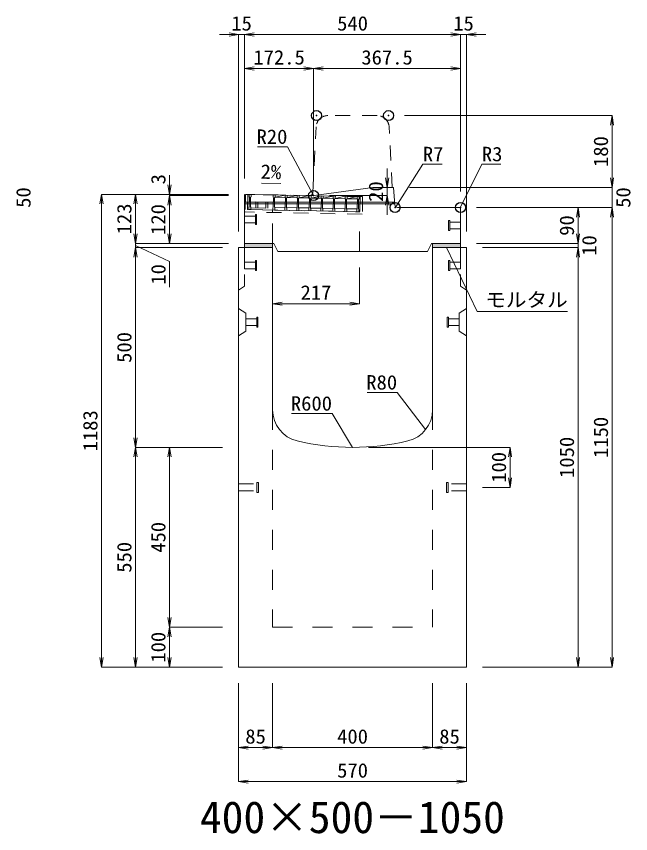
# Model space of a CAD drawing. Units: millimetres at full size. Extents: x -1809 to 57027, y -20349 to 17321.
# Drawn here: x 36227 to 37764, y -10612 to -8568 of the extents above; entities that cross this region are included whole.
import ezdxf
from ezdxf.enums import TextEntityAlignment as Align

# ---------------------------------------------------------------- set-up
doc = ezdxf.new("R2010")
doc.units = ezdxf.units.MM
doc.header["$LTSCALE"] = 50
doc.header["$PDMODE"] = 32
doc.header["$PDSIZE"] = 25
doc.linetypes.add('USER1', pattern=[2, 1, -1])
doc.linetypes.add('USER2', pattern=[1.35, 0.75, -0.6])
for name, color, linetype, lineweight in [('インサート', 3, 'USER2', 9), ('グレーチング', 7, 'USER2', 9), ('モルタル', 7, 'Continuous', 9), ('受枠', 3, 'USER2', 9), ('寸法線', 7, 'Continuous', 13), ('引出線', 4, 'Continuous', 13), ('本体', 2, 'Continuous', 13), ('目地', 132, 'Continuous', 9)]:
    doc.layers.add(name, color=color, linetype=linetype, lineweight=lineweight)
doc.layers.add('作業エリア', color=11, linetype='Continuous')
doc.layers.add('文字', color=7, linetype='Continuous')
doc.styles.add('ＭＳ 明朝', font='')
doc.styles.get('ＭＳ 明朝').set_extended_font_data('MS Mincho')

# ---------------------------------------------------------------- blocks, each defined once
blk = doc.blocks.new('open_arrow')
at = {"color": 0, "linetype": 'Continuous', "lineweight": -2}
blk.add_lwpolyline([(7.5, 1.25), (0, 0), (7.5, -1.25)], dxfattribs=at)

msp = doc.modelspace()

# ---------------------------------------------------------------- hatches: boundary and pattern name
at = {"layer": 'モルタル'}
for points in [[(36868.24, -9146.05), (36868.24, -9136.05), (36798.24, -9136.05), (36798.24, -9146.05)], [(37338.24, -9146.05), (37338.24, -9136.05), (37268.24, -9136.05), (37268.24, -9146.05)]]:
    msp.add_hatch(color=256, dxfattribs=at).paths.add_polyline_path(points)

# ---------------------------------------------------------------- linework, layer by layer
at = {"layer": 'インサート'}
for p, q in [((36798.24, -9067.55), (36825.24, -9067.55)), ((36798.24, -9067.55), (36798.24, -9084.55)), ((36828.24, -9063.55), (36825.24, -9063.55)), ((36825.24, -9063.55), (36825.24, -9088.55)), ((36828.24, -9088.55), (36828.24, -9063.55)), ((36798.24, -9084.55), (36825.24, -9084.55)), ((36825.24, -9088.55), (36828.24, -9088.55)), ((37308.24, -9078.55), (37311.24, -9078.55)), ((37308.24, -9103.55), (37308.24, -9078.55)), ((37311.24, -9078.55), (37311.24, -9103.55)), ((37338.24, -9082.55), (37311.24, -9082.55)), ((37338.24, -9082.55), (37338.24, -9099.55)), ((37311.24, -9103.55), (37308.24, -9103.55)), ((37338.24, -9099.55), (37311.24, -9099.55)), ((36828.24, -9178.55), (36825.24, -9178.55)), ((36825.24, -9178.55), (36825.24, -9203.55)), ((36828.24, -9203.55), (36828.24, -9178.55)), ((37308.24, -9178.55), (37311.24, -9178.55)), ((37308.24, -9203.55), (37308.24, -9178.55)), ((37311.24, -9178.55), (37311.24, -9203.55)), ((36798.24, -9182.55), (36825.24, -9182.55)), ((36798.24, -9182.55), (36798.24, -9199.55)), ((36798.24, -9199.55), (36825.24, -9199.55)), ((37338.24, -9182.55), (37311.24, -9182.55)), ((37338.24, -9199.55), (37311.24, -9199.55)), ((37338.24, -9182.55), (37338.24, -9199.55)), ((36825.24, -9203.55), (36828.24, -9203.55)), ((37311.24, -9203.55), (37308.24, -9203.55)), ((36831.44, -9320.55), (36828.44, -9320.55)), ((36828.44, -9320.55), (36828.44, -9345.55)), ((36831.44, -9345.55), (36831.44, -9320.55)), ((37305.04, -9320.55), (37308.04, -9320.55)), ((37305.04, -9345.55), (37305.04, -9320.55)), ((37308.04, -9320.55), (37308.04, -9345.55)), ((36801.44, -9324.55), (36828.44, -9324.55)), ((36801.44, -9324.55), (36801.44, -9341.55)), ((36801.44, -9341.55), (36828.44, -9341.55)), ((37335.04, -9324.55), (37308.04, -9324.55)), ((37335.04, -9341.55), (37308.04, -9341.55)), ((37335.04, -9324.55), (37335.04, -9341.55)), ((36828.44, -9345.55), (36831.44, -9345.55)), ((37308.04, -9345.55), (37305.04, -9345.55)), ((36783.24, -9737.55), (36829.24, -9737.55)), ((36783.24, -9754.55), (36783.24, -9737.55)), ((36829.24, -9758.55), (36829.24, -9733.55)), ((36829.24, -9733.55), (36833.24, -9733.55)), ((36833.24, -9758.55), (36833.24, -9733.55)), ((37303.24, -9733.55), (37307.24, -9733.55)), ((37303.24, -9733.55), (37303.24, -9758.55)), ((37307.24, -9733.55), (37307.24, -9758.55)), ((37353.24, -9737.55), (37307.24, -9737.55)), ((37353.24, -9737.55), (37353.24, -9754.55)), ((36783.24, -9754.55), (36829.24, -9754.55)), ((36833.24, -9758.55), (36829.24, -9758.55)), ((37307.24, -9758.55), (37303.24, -9758.55)), ((37353.24, -9754.55), (37307.24, -9754.55))]:
    msp.add_line(p, q, dxfattribs=at)
at = {"layer": 'グレーチング'}
for p, q in [((36809.53, -9013.27), (36809.41, -9019.27)), ((37084.48, -9018.59), (36809.53, -9013.27)), ((36814.53, -9013.37), (36814.41, -9019.37)), ((36869.52, -9014.43), (36869.4, -9020.43)), ((36874.52, -9014.53), (36874.4, -9020.53)), ((36874.4, -9020.53), (36899.51, -9015.01)), ((36899.51, -9015.01), (36899.4, -9021.01)), ((36904.51, -9015.11), (36904.39, -9021.11)), ((36904.39, -9021.11), (36929.51, -9015.59)), ((36929.51, -9015.59), (36929.39, -9021.59)), ((36934.51, -9015.69), (36934.39, -9021.69)), ((36934.39, -9021.69), (36959.5, -9016.17)), ((36959.5, -9016.17), (36959.38, -9022.17)), ((36964.5, -9016.27), (36964.38, -9022.27)), ((36809.41, -9019.27), (36810.39, -9020.29)), ((36810.39, -9020.29), (36809.93, -9044.29)), ((36813.39, -9020.35), (36812.93, -9044.34)), ((36814.41, -9019.37), (36813.39, -9020.35)), ((36826.67, -9032.11), (36826.38, -9047.1)), ((36826.67, -9032.11), (36856.66, -9032.69)), ((36831.67, -9032.2), (36831.38, -9047.2)), ((36851.66, -9032.59), (36851.37, -9047.59)), ((36856.66, -9032.69), (36856.37, -9047.68)), ((36869.4, -9020.43), (36870.38, -9021.45)), ((36870.38, -9021.45), (36869.92, -9045.45)), ((36873.38, -9021.51), (36872.92, -9045.5)), ((36874.4, -9020.53), (36873.38, -9021.51)), ((36874.4, -9020.53), (36899.4, -9021.01)), ((36899.4, -9021.01), (36900.38, -9022.03)), ((36900.38, -9022.03), (36899.91, -9046.03)), ((36903.38, -9022.09), (36902.91, -9046.09)), ((36904.39, -9021.11), (36903.38, -9022.09)), ((36904.39, -9021.11), (36929.39, -9021.59)), ((36929.39, -9021.59), (36930.37, -9022.61)), ((36930.37, -9022.61), (36929.91, -9046.61)), ((36933.37, -9022.67), (36932.91, -9046.67)), ((36934.39, -9021.69), (36933.37, -9022.67)), ((36934.39, -9021.69), (36959.38, -9022.17)), ((36959.38, -9022.17), (36960.36, -9023.19)), ((36960.36, -9023.19), (36959.9, -9047.19)), ((36963.36, -9023.25), (36962.9, -9047.25)), ((36964.38, -9022.27), (36963.36, -9023.25)), ((36964.38, -9022.27), (36989.49, -9016.76)), ((36964.38, -9022.27), (36989.38, -9022.75)), ((36989.49, -9016.76), (36989.38, -9022.75)), ((36989.38, -9022.75), (36990.36, -9023.77)), ((36990.36, -9023.77), (36989.89, -9047.77)), ((36993.36, -9023.83), (36992.89, -9047.83)), ((36994.38, -9022.85), (36993.36, -9023.83)), ((36994.49, -9016.85), (36994.38, -9022.85)), ((36994.38, -9022.85), (37019.49, -9017.34)), ((36994.38, -9022.85), (37019.37, -9023.33)), ((37019.49, -9017.34), (37019.37, -9023.33)), ((37019.37, -9023.33), (37020.35, -9024.35)), ((37020.35, -9024.35), (37019.89, -9048.35)), ((37023.35, -9024.41), (37022.89, -9048.41)), ((37024.37, -9023.43), (37023.35, -9024.41)), ((37024.49, -9017.43), (37024.37, -9023.43)), ((37024.37, -9023.43), (37049.48, -9017.92)), ((37024.37, -9023.43), (37049.37, -9023.92)), ((37049.48, -9017.92), (37049.37, -9023.92)), ((37049.37, -9023.92), (37050.35, -9024.93)), ((37050.35, -9024.93), (37049.88, -9048.93)), ((37053.35, -9024.99), (37052.88, -9048.99)), ((37054.37, -9024.01), (37053.35, -9024.99)), ((37054.48, -9018.01), (37054.37, -9024.01)), ((37054.37, -9024.01), (37079.48, -9018.5)), ((37054.37, -9024.01), (37079.36, -9024.5)), ((37079.48, -9018.5), (37079.36, -9024.5)), ((37079.36, -9024.5), (37080.34, -9025.51)), ((37080.34, -9025.51), (37079.88, -9049.51)), ((37083.34, -9025.57), (37082.88, -9049.57)), ((37084.36, -9024.59), (37083.34, -9025.57)), ((37084.48, -9018.59), (37084.36, -9024.59)), ((36808.79, -9051.26), (36808.91, -9045.27)), ((37083.74, -9056.59), (36808.79, -9051.26)), ((36808.91, -9045.27), (36809.93, -9044.29)), ((36813.91, -9045.36), (36812.93, -9044.34)), ((36813.79, -9051.36), (36813.91, -9045.36)), ((36813.88, -9046.86), (36868.87, -9047.93)), ((36868.78, -9052.43), (36868.9, -9046.43)), ((36868.9, -9046.43), (36869.92, -9045.45)), ((36872.92, -9045.5), (36899.91, -9046.03)), ((36873.9, -9046.52), (36872.92, -9045.5)), ((36873.78, -9052.52), (36873.9, -9046.52)), ((36898.78, -9053.01), (36898.89, -9047.01)), ((36898.89, -9047.01), (36899.91, -9046.03)), ((36903.89, -9047.1), (36902.91, -9046.09)), ((36902.91, -9046.09), (36929.91, -9046.61)), ((36903.78, -9053.1), (36903.89, -9047.1)), ((36928.77, -9053.59), (36928.89, -9047.59)), ((36928.89, -9047.59), (36929.91, -9046.61)), ((36933.89, -9047.68), (36932.91, -9046.67)), ((36932.91, -9046.67), (36959.9, -9047.19)), ((36933.77, -9053.68), (36933.89, -9047.68)), ((36958.76, -9054.17), (36958.88, -9048.17)), ((36958.88, -9048.17), (36959.9, -9047.19)), ((36963.88, -9048.27), (36962.9, -9047.25)), ((36962.9, -9047.25), (36989.89, -9047.77)), ((36963.76, -9054.26), (36963.88, -9048.27)), ((36988.76, -9054.75), (36988.88, -9048.75)), ((36988.88, -9048.75), (36989.89, -9047.77)), ((36993.87, -9048.85), (36992.89, -9047.83)), ((36992.89, -9047.83), (37019.89, -9048.35)), ((36993.76, -9054.84), (36993.87, -9048.85)), ((37018.75, -9055.33), (37018.87, -9049.33)), ((37018.87, -9049.33), (37019.89, -9048.35)), ((37023.87, -9049.43), (37022.89, -9048.41)), ((37022.89, -9048.41), (37049.88, -9048.93)), ((37023.75, -9055.43), (37023.87, -9049.43)), ((37048.75, -9055.91), (37048.86, -9049.91)), ((37048.86, -9049.91), (37049.88, -9048.93)), ((37052.88, -9048.99), (37079.88, -9049.51)), ((37053.86, -9050.01), (37052.88, -9048.99)), ((37053.75, -9056.01), (37053.86, -9050.01)), ((37078.74, -9056.49), (37078.86, -9050.49)), ((37078.86, -9050.49), (37079.88, -9049.51)), ((37083.86, -9050.59), (37082.88, -9049.57)), ((37083.74, -9056.59), (37083.86, -9050.59))]:
    msp.add_line(p, q, dxfattribs=at)
at = {"layer": 'モルタル'}
for points in [[(36798.24, -9136.05), (36868.24, -9136.05), (36868.24, -9146.05), (36798.24, -9146.05)], [(37268.24, -9136.05), (37338.24, -9136.05), (37338.24, -9146.05), (37268.24, -9146.05)]]:
    msp.add_lwpolyline(points, close=True, dxfattribs=at)
at = {"layer": '作業エリア'}
for p in [(36978.24, -8816.05), (37158.24, -8816.05), (36970.74, -9016.05), (37174.49, -9046.05), (37338.24, -9046.05)]:
    msp.add_point(p, dxfattribs=at)
at = {"layer": '受枠'}
for p, q in [((36800.53, -9013.1), (36799.68, -9057.09)), ((37093.48, -9018.77), (36800.53, -9013.1)), ((36806.53, -9013.21), (36805.79, -9051.21)), ((37087.48, -9018.65), (37086.74, -9056.64)), ((37093.48, -9018.77), (37092.62, -9062.76)), ((37092.62, -9062.76), (36799.68, -9057.09)), ((36805.79, -9051.21), (37086.74, -9056.64)), ((36867.78, -9052.41), (36867.67, -9058.41))]:
    msp.add_line(p, q, dxfattribs=at)
at = {"layer": '寸法線'}
for p, q in [((36846.24, -8613.38), (36735.24, -8613.38)), ((36783.24, -9106.03), (36783.24, -8613.38)), ((36798.24, -8613.38), (37338.24, -8613.38)), ((36798.24, -8973.03), (36798.24, -8613.38)), ((36798.24, -8973.03), (36798.24, -8613.38)), ((37290.24, -8613.38), (37401.24, -8613.38)), ((37338.24, -9006.03), (37338.24, -8613.38)), ((37338.24, -9006.03), (37338.24, -8613.38)), ((37353.24, -9106.03), (37353.24, -8613.38)), ((36970.74, -8698.38), (36798.24, -8698.38)), ((36798.24, -8973.03), (36798.24, -8698.38)), ((36970.74, -8976.03), (36970.74, -8698.38)), ((36970.74, -8698.38), (37338.24, -8698.38)), ((36970.74, -8976.03), (36970.74, -8698.38)), ((37338.24, -9006.03), (37338.24, -8698.38)), ((37198.26, -8816.05), (37717.02, -8816.05)), ((37717.02, -8996.05), (37717.02, -8816.05)), ((37154.6, -9064.05), (37154.6, -8948.05)), ((37717.02, -8948.05), (37717.02, -9094.05)), ((36610.3, -8965.05), (36610.3, -9064.05)), ((37154.6, -8996.05), (37158.76, -8996.05)), ((37210.76, -8996.05), (37717.02, -8996.05)), ((37210.76, -8996.05), (37717.02, -8996.05)), ((36440.3, -10196.05), (36440.3, -9013.05)), ((36758.22, -9013.05), (36440.3, -9013.05)), ((36525.3, -9013.05), (36525.3, -9136.05)), ((36758.22, -9013.05), (36525.3, -9013.05)), ((36758.22, -9013.05), (36610.3, -9013.05)), ((36758.22, -9016.05), (36610.3, -9016.05)), ((36610.3, -9016.05), (36610.3, -9136.05)), ((36758.22, -9016.05), (36610.3, -9016.05)), ((37010.76, -9016.05), (37154.6, -9016.05)), ((37378.26, -9046.05), (37632.02, -9046.05)), ((37378.26, -9046.05), (37717.02, -9046.05)), ((37378.26, -9046.05), (37717.02, -9046.05)), ((37632.02, -9046.05), (37632.02, -9136.05)), ((37717.02, -9046.05), (37717.02, -10196.05)), ((36525.3, -9088.05), (36525.3, -9194.05)), ((37632.02, -9088.05), (37632.02, -9194.05)), ((36758.22, -9136.05), (36525.3, -9136.05)), ((36758.22, -9136.05), (36525.3, -9136.05)), ((36758.22, -9136.05), (36610.3, -9136.05)), ((37378.26, -9136.05), (37632.02, -9136.05)), ((37378.26, -9136.05), (37632.02, -9136.05)), ((36525.3, -9141.05), (36610.51, -9181.26)), ((36743.22, -9146.05), (36525.3, -9146.05)), ((36525.3, -9146.05), (36525.3, -9646.05)), ((36743.22, -9146.05), (36525.3, -9146.05)), ((37393.26, -9146.05), (37632.02, -9146.05)), ((37393.26, -9146.05), (37632.02, -9146.05)), ((37632.02, -9146.05), (37632.02, -10196.05)), ((36610.51, -9181.26), (36610.51, -9245.32)), ((37085.24, -9196.07), (37085.24, -9286.56)), ((36868.24, -9286.56), (37085.24, -9286.56)), ((36743.22, -9646.05), (36525.3, -9646.05)), ((36525.3, -10196.05), (36525.3, -9646.05)), ((36743.22, -9646.05), (36525.3, -9646.05)), ((36610.3, -9646.05), (36610.3, -10096.05)), ((36743.22, -9646.05), (36610.3, -9646.05)), ((37108.26, -9646.05), (37462.02, -9646.05)), ((37462.02, -9646.05), (37462.02, -9746.05)), ((37393.26, -9746.05), (37462.02, -9746.05)), ((36743.22, -10096.05), (36610.3, -10096.05)), ((36610.3, -10096.05), (36610.3, -10196.05)), ((36743.22, -10096.05), (36610.3, -10096.05)), ((36743.22, -10196.05), (36440.3, -10196.05)), ((36743.22, -10196.05), (36525.3, -10196.05)), ((36743.22, -10196.05), (36610.3, -10196.05)), ((37393.26, -10196.05), (37632.02, -10196.05)), ((37393.26, -10196.05), (37717.02, -10196.05)), ((36783.24, -10236.07), (36783.24, -10397.21)), ((36783.24, -10236.07), (36783.24, -10482.21)), ((36868.24, -10236.07), (36868.24, -10397.21)), ((36868.24, -10236.07), (36868.24, -10397.21)), ((37268.24, -10236.07), (37268.24, -10397.21)), ((37268.24, -10236.07), (37268.24, -10397.21)), ((37353.24, -10236.07), (37353.24, -10397.21)), ((37353.24, -10236.07), (37353.24, -10482.21)), ((36783.24, -10397.21), (36868.24, -10397.21)), ((36868.24, -10397.21), (37268.24, -10397.21)), ((37268.24, -10397.21), (37353.24, -10397.21)), ((36783.24, -10482.21), (37353.24, -10482.21))]:
    msp.add_line(p, q, dxfattribs=at)
at = {"layer": '引出線'}
for points in [[(36970.74, -9016.01), (36905.34, -8893.94), (36830.67, -8893.94)], [(37176.22, -9044.19), (37243.97, -8937.41), (37291.9, -8937.41)], [(37337.36, -9046.93), (37391.52, -8937.41), (37439.25, -8937.41)], [(36889.27, -8985.86), (36840.53, -8984.89), (36889.27, -8985.86)], [(37303.24, -9146.05), (37379.95, -9305.82), (37605.87, -9305.82)], [(37251, -9601.63), (37179.74, -9508.52), (37105.07, -9508.52)], [(37068.24, -9646.05), (37016.88, -9561.3), (36915.87, -9561.3)]]:
    msp.add_lwpolyline(points, dxfattribs=at)
at = {"layer": '本体', "linetype": 'USER2', "lineweight": 9}
for p, q in [((37129.7, -8816.05), (37006.78, -8816.05)), ((36968.57, -9009.4), (36976.82, -8844.56)), ((37167.24, -8996.05), (37159.67, -8844.56)), ((36798.24, -9146.05), (36798.24, -9243.05)), ((37338.24, -9146.05), (37338.24, -9243.05)), ((36798.24, -9243.05), (36783.24, -9252.55)), ((37338.24, -9243.05), (37353.24, -9252.55))]:
    msp.add_line(p, q, dxfattribs=at)
at = {"layer": '本体'}
for p, q in [((37118.74, -8996.05), (36972.07, -9015.87)), ((37170.74, -8996.05), (37118.74, -8996.05)), ((37174.01, -9039.58), (37170.74, -8996.05)), ((36798.24, -9136.05), (36798.24, -9013.05)), ((36953.24, -9016.05), (36798.24, -9013.05)), ((36953.24, -9016.05), (36969.4, -9016.05)), ((37335.24, -9046.05), (37180.99, -9046.05)), ((37338.24, -9136.05), (37338.24, -9049.05)), ((36871.24, -9136.05), (36798.24, -9136.05)), ((36871.24, -9136.05), (36881.24, -9156.05)), ((37265.24, -9136.05), (37255.24, -9156.05)), ((37338.24, -9136.05), (37265.24, -9136.05)), ((36783.24, -9146.05), (36783.24, -10196.05)), ((36868.24, -9146.05), (36783.24, -9146.05)), ((36868.24, -9146.05), (36868.24, -9552.02)), ((37255.24, -9156.05), (36881.24, -9156.05)), ((37268.24, -9552.02), (37268.24, -9146.05)), ((37353.24, -9146.05), (37268.24, -9146.05)), ((37353.24, -10196.05), (37353.24, -9146.05)), ((36783.24, -10196.05), (37353.24, -10196.05))]:
    msp.add_line(p, q, dxfattribs=at)
at = {"layer": '本体', "linetype": 'USER1'}
for p, q in [((36868.24, -9136.05), (36868.24, -9052.42)), ((37085.24, -9156.05), (37085.24, -9056.62))]:
    msp.add_line(p, q, dxfattribs=at)
at = {"layer": '本体', "lineweight": 9}
for p, q in [((36783.24, -9299.05), (36801.44, -9310.55)), ((37353.24, -9299.05), (37335.04, -9310.55)), ((36801.44, -9310.55), (36801.44, -9355.55)), ((37335.04, -9310.55), (37335.04, -9355.55)), ((36783.24, -9367.05), (36801.44, -9355.55)), ((37353.24, -9367.05), (37335.04, -9355.55))]:
    msp.add_line(p, q, dxfattribs=at)
at = {"layer": '本体', "linetype": 'USER1', "lineweight": 15}
for p, q in [((36868.24, -9552.02), (36868.24, -10096.05)), ((37268.24, -9552.02), (37268.24, -10096.05)), ((36868.24, -10096.05), (37268.24, -10096.05))]:
    msp.add_line(p, q, dxfattribs=at)
at = {"layer": '本体', "linetype": 'USER2', "lineweight": 9}
for centre, radius, start, end in [((37006.78, -8846.05), 30, 90, 177.13759), ((37129.7, -8846.05), 30, 2.86241, 90), ((36961.58, -9009.05), 7, 270, 357.13759)]:
    msp.add_arc(centre, radius, start, end, dxfattribs=at)
at = {"layer": '本体'}
for centre, radius, start, end in [((36969.4, -8996.05), 20, 270, 277.69605), ((37180.99, -9039.05), 7, 184.28915, 270), ((37335.24, -9049.05), 3, 0, 90), ((36948.24, -9552.02), 80, 180, 256.65764), ((37188.24, -9552.02), 80, 283.34236, 0), ((37068.24, -9046.05), 600, 256.65764, 283.34236)]:
    msp.add_arc(centre, radius, start, end, dxfattribs=at)
at = {"layer": '目地'}
for p, q in [((36798.24, -9033.05), (37173.52, -9033.05)), ((36798.24, -9037.05), (37173.82, -9037.05))]:
    msp.add_line(p, q, dxfattribs=at)

# ---------------------------------------------------------------- block references
at = {"layer": '寸法線', "xscale": 3.2, "yscale": 3.2}
for p, rotation in [((36783.24, -8613.38), 180), ((37338.24, -8613.38), 180), ((37338.24, -8613.38), 180), ((36970.74, -8698.38), 180), ((37338.24, -8698.38), 180), ((37717.02, -8816.05), 270), ((37154.6, -8996.05), 90), ((37717.02, -8996.05), 90), ((37717.02, -8996.05), 90), ((36610.3, -9013.05), 90), ((36440.3, -9013.05), 270), ((36525.3, -9013.05), 270), ((36610.3, -9016.05), 270), ((36610.3, -9016.05), 270), ((37154.6, -9016.05), 270), ((37632.02, -9046.05), 270), ((37717.02, -9046.05), 270), ((37717.02, -9046.05), 270), ((36525.3, -9136.05), 90), ((36525.3, -9136.05), 90), ((36610.3, -9136.05), 90), ((37632.02, -9136.05), 90), ((37632.02, -9136.05), 90), ((36525.3, -9146.05), 270), ((36525.3, -9146.05), 270), ((37632.02, -9146.05), 270), ((37632.02, -9146.05), 270), ((37085.24, -9286.56), 180), ((36525.3, -9646.05), 90), ((36525.3, -9646.05), 270), ((36610.3, -9646.05), 270), ((37462.02, -9646.05), 270), ((37462.02, -9746.05), 90), ((36610.3, -10096.05), 90), ((36610.3, -10096.05), 270), ((36440.3, -10196.05), 90), ((36525.3, -10196.05), 90), ((36610.3, -10196.05), 90), ((37632.02, -10196.05), 90), ((37717.02, -10196.05), 90), ((36868.24, -10397.21), 180), ((37268.24, -10397.21), 180), ((37353.24, -10397.21), 180), ((37353.24, -10482.21), 180)]:
    msp.add_blockref('open_arrow', p, dxfattribs=dict(at, rotation=rotation))
for p in [(36798.24, -8613.38), (36798.24, -8613.38), (37353.24, -8613.38), (36798.24, -8698.38), (36970.74, -8698.38), (36868.24, -9286.56), (36783.24, -10397.21), (36868.24, -10397.21), (37268.24, -10397.21), (36783.24, -10482.21)]:
    msp.add_blockref('open_arrow', p, dxfattribs=at)
at = {"layer": '引出線', "xscale": 0.0533, "yscale": 0.0533}
for p, rotation in [((36889.27, -8985.86), 178.9), ((36970.74, -9016.01), 118.2), ((37176.22, -9044.19), 57.6), ((37337.36, -9046.93), 63.7), ((37303.24, -9146.05), 295.6), ((37251, -9601.63), 127.4), ((37068.24, -9646.05), 121.2)]:
    msp.add_blockref('open_arrow', p, dxfattribs=dict(at, rotation=rotation))

# ---------------------------------------------------------------- texts
at = {"layer": '寸法線', "style": 'ＭＳ 明朝', "width": 1.05}
for s, p in [('15', (36790.74, -8585.36)), ('540', (37068.24, -8585.36)), ('15', (37345.74, -8585.36)), ('172.5', (36884.49, -8670.36)), ('367.5', (37154.49, -8670.36)), ('217', (36976.74, -9258.54)), ('85', (36825.74, -10369.19)), ('400', (37068.24, -10369.19)), ('85', (37310.74, -10369.19)), ('570', (37068.24, -10454.19))]:
    msp.add_text(s, height=36.03, dxfattribs=at).set_placement(p, align=Align.MIDDLE_CENTER)
for s, p in [('180', (37689, -8906.05)), ('3', (36582.3, -8975.23)), ('20', (37126.58, -9006.05)), ('50', (36245.04, -9021.05)), ('50', (37745.04, -9021.05)), ('123', (36497.28, -9074.55)), ('120', (36582.28, -9076.05)), ('90', (37604, -9091.05)), ('10', (37660.04, -9141.05)), ('10', (36582.49, -9213.29)), ('500', (36497.28, -9396.05)), ('1183', (36412.28, -9604.55)), ('1150', (37689, -9621.05)), ('1050', (37604, -9671.05)), ('100', (37434, -9696.05)), ('450', (36582.28, -9871.05)), ('550', (36497.28, -9921.05)), ('100', (36582.28, -10146.05))]:
    msp.add_text(s, height=36.03, rotation=90, dxfattribs=at).set_placement(p, align=Align.MIDDLE_CENTER)
at = {"layer": '引出線', "style": 'ＭＳ 明朝', "width": 1.05}
for s, p in [('R20', (36905.34, -8850.74)), ('R80', (37179.74, -9465.32)), ('R600', (37016.88, -9518.1))]:
    msp.add_text(s, height=36.03, dxfattribs=at).set_placement(p, align=Align.TOP_RIGHT)
for s, p in [('R7', (37243.97, -8894.21)), ('R3', (37391.52, -8894.21)), ('モルタル', (37399.95, -9258.72))]:
    msp.add_text(s, height=36.03, dxfattribs=at).set_placement(p, align=Align.TOP_LEFT)
msp.add_text('2%', height=36.03, rotation=358.854, dxfattribs=at).set_placement((36890.21, -8938.97), align=Align.TOP_RIGHT)
at = {"layer": '文字', "style": 'ＭＳ 明朝'}
msp.add_text('400×500－1050', height=80.06, dxfattribs=at).set_placement((37067.76, -10571.03), align=Align.MIDDLE_CENTER)

doc.saveas('drawing.dxf')
